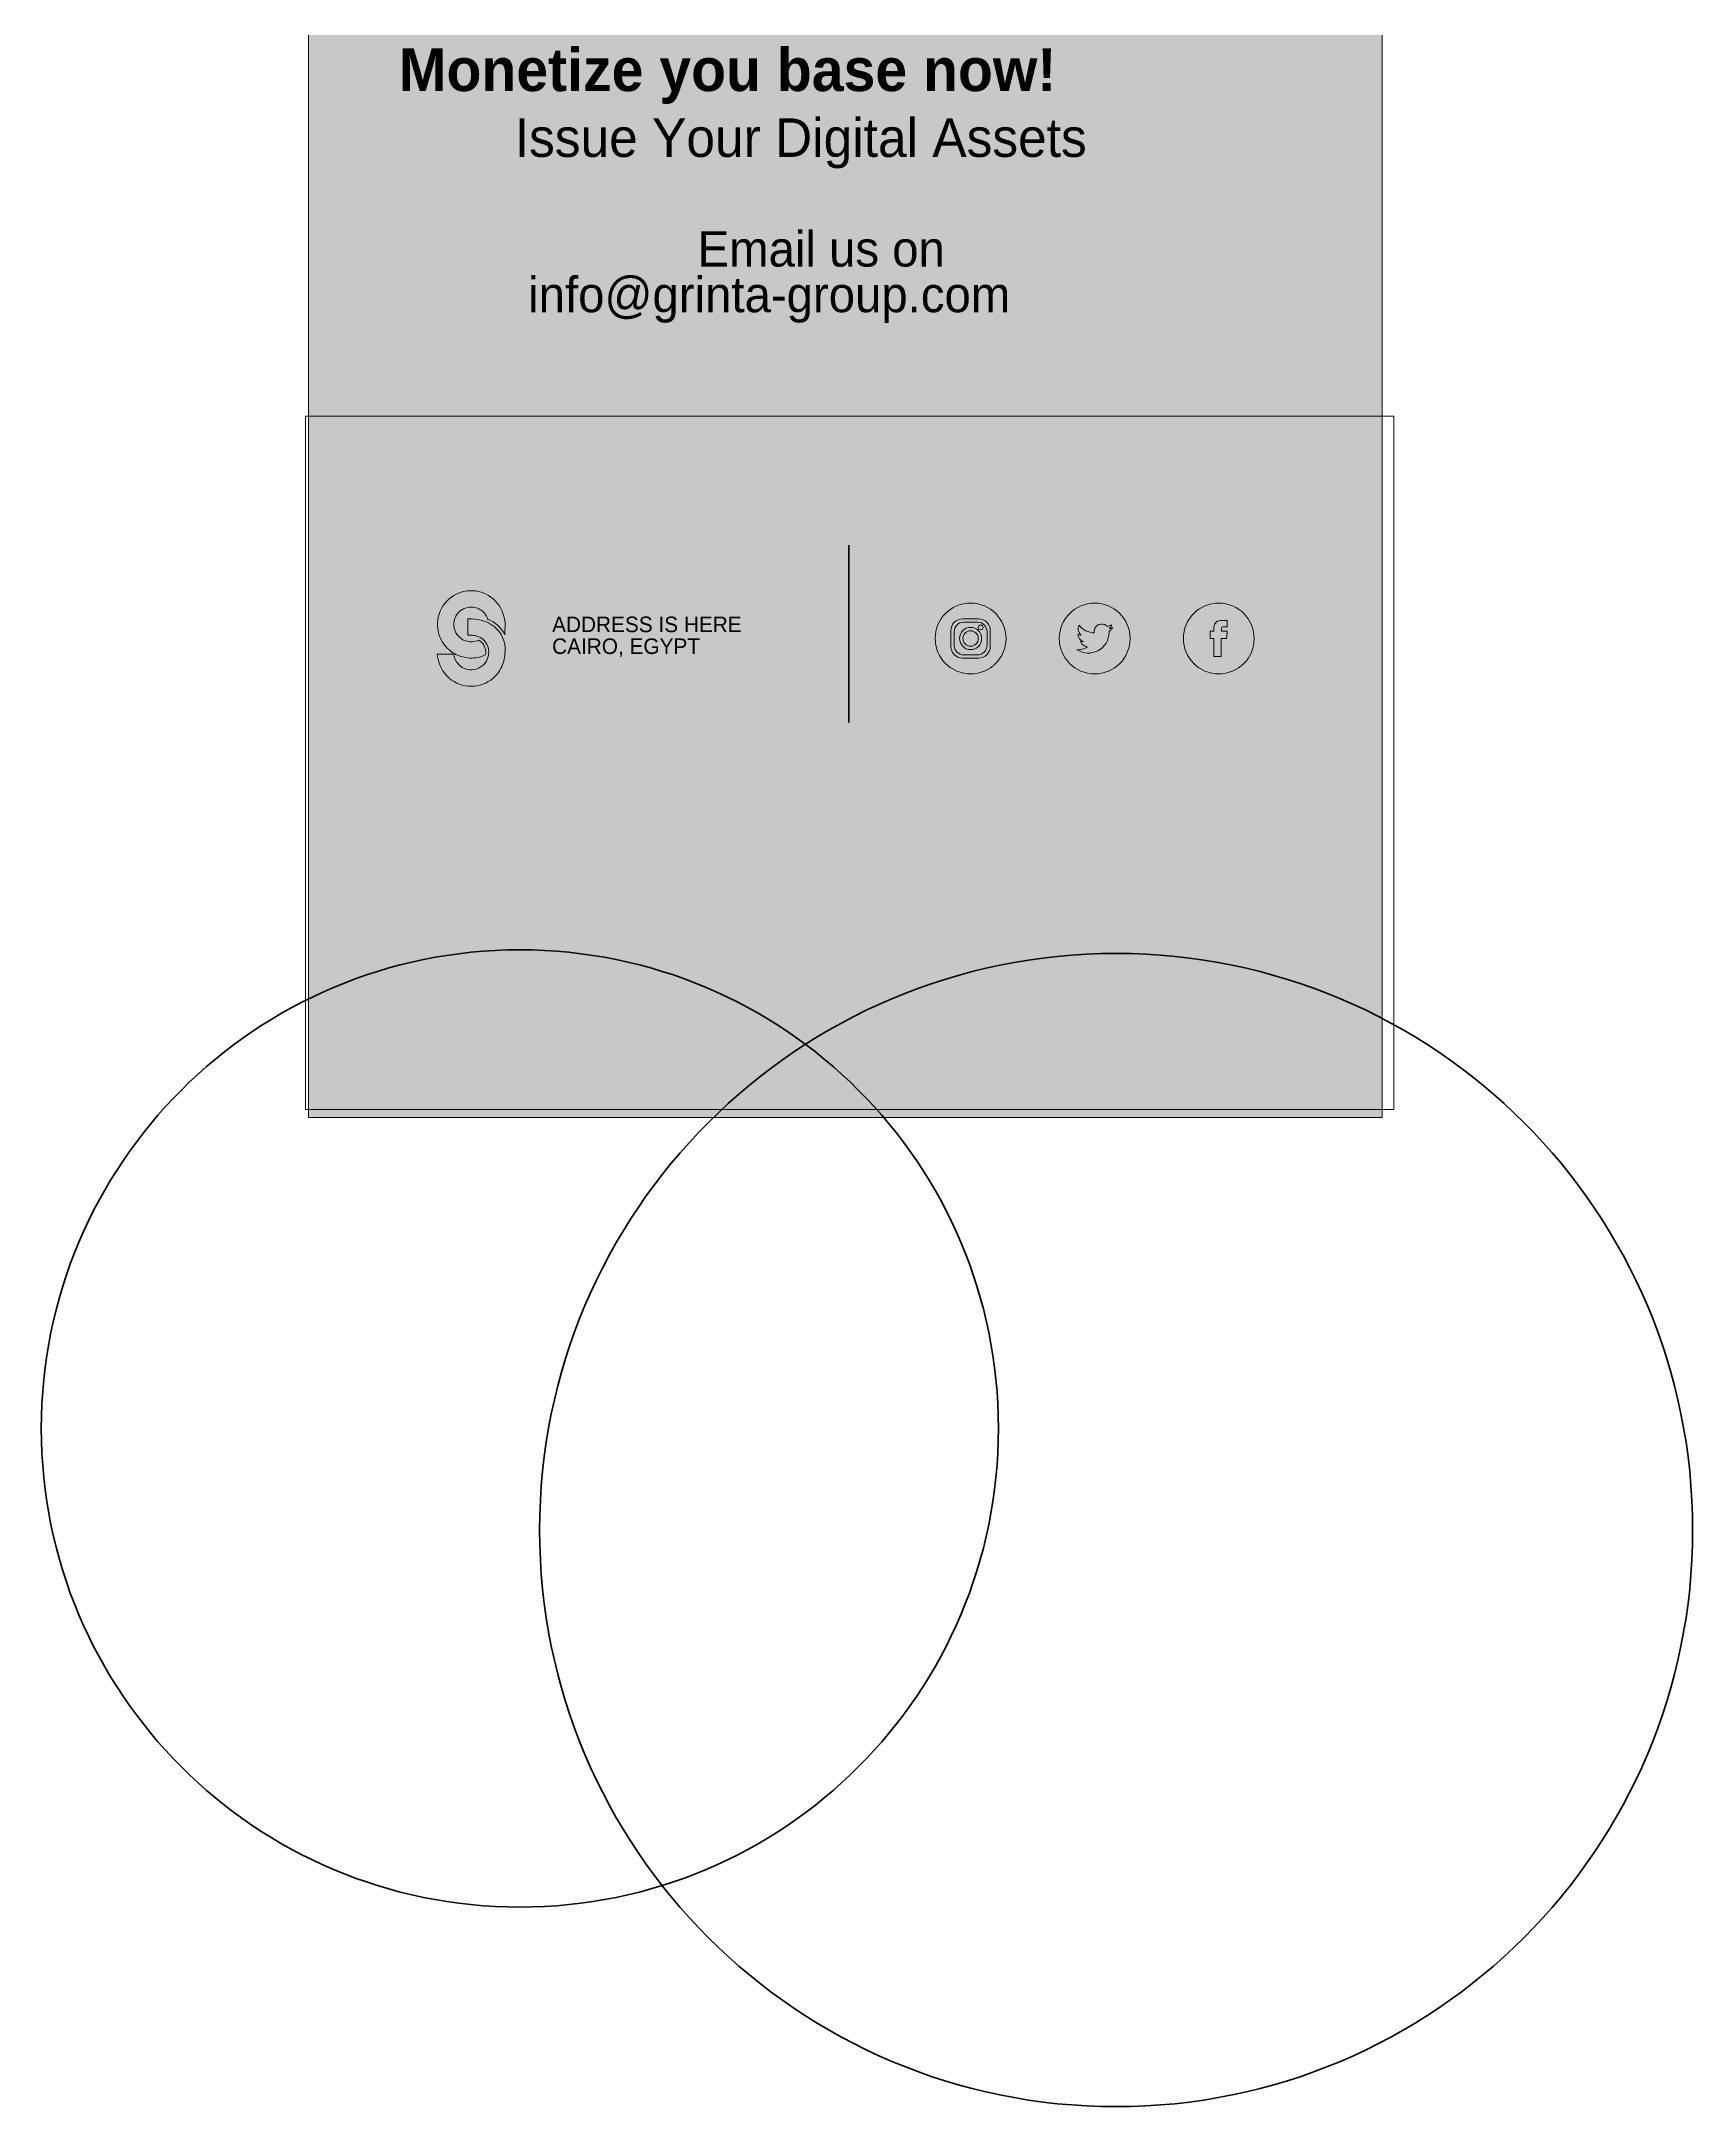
# Model space of a CAD drawing. Extents: x -559 to 4344, y -9538 to 2420.
# Drawn here: x -477 to 2473, y -9538 to -5848 of the extents above; entities that cross this region are included whole.
import ezdxf

# ---------------------------------------------------------------- set-up
doc = ezdxf.new("R2010")
doc.units = 0
doc.header["$MEASUREMENT"] = 0
doc.layers.add('Layer 1', color=7, linetype='Continuous', lineweight=0)

# ---------------------------------------------------------------- blocks, each defined once
blk = doc.blocks.new('Block_23')
at = {"layer": 'Layer 1', "color": 190, "lineweight": 211, "true_color": 0x7132ff}
blk.add_circle((377.7, -8326.6), 855.2, dxfattribs=at)
at = {"layer": 'Layer 1', "color": 40, "lineweight": 211, "true_color": 0xffc600}
blk.add_circle((1443.2, -8508.1), 1030.2, dxfattribs=at)
blk = doc.blocks.new('Block_22')
at = {"layer": 'Layer 1'}
blk.add_lwpolyline([(-5.1, -6518), (1939.7, -6518), (1939.7, -7756.4), (-5.1, -7756.4)], close=True, dxfattribs=at)
blk.add_blockref('Block_23', (0, 0), dxfattribs=at)
blk = doc.blocks.new('Block_38')
at = {"layer": 'Layer 1'}
for points, knots in [([(237.3, -6917.8), (239.5, -6922.1), (242.3, -6926), (245.4, -6929.6), (246.7, -6931.1), (248, -6932.4), (249.5, -6933.8), (250, -6934.3), (250.6, -6934.8), (251.2, -6935.4), (254.5, -6938.2), (258.1, -6940.7), (261.9, -6942.8), (263.8, -6943.8), (265.7, -6944.8), (267.7, -6945.6), (274.3, -6948.3), (281.4, -6949.9), (288.7, -6950.1), (289.3, -6950.2), (290, -6950.2), (290.7, -6950.2), (291.4, -6950.2), (292, -6950.2), (292.7, -6950.1), (300.9, -6949.9), (309, -6947.9), (316.3, -6944.4), (316.6, -6942.8), (316.8, -6941.2), (316.8, -6939.6), (316.8, -6930.3), (311.7, -6922.2), (304.2, -6918), (304.2, -6917.9), (304.2, -6917.9), (304.2, -6917.9), (300.6, -6919.6), (296.7, -6920.7), (292.7, -6920.9), (292, -6921), (291.4, -6921), (290.7, -6921), (290, -6921), (289.3, -6921), (288.7, -6920.9), (285.1, -6920.7), (281.7, -6919.9), (278.6, -6918.5), (276.8, -6917.8), (275, -6916.8), (273.4, -6915.7), (271.5, -6914.4), (269.7, -6912.9), (268, -6911.1), (264.5, -6907.4), (262, -6902.8), (260.7, -6898), (260.7, -6897.9), (260.6, -6897.8), (260.6, -6897.7), (260.6, -6897.7), (260.6, -6897.6), (260.6, -6897.6), (260, -6895.1), (259.6, -6892.5), (259.6, -6890), (259.6, -6887.5), (259.9, -6885.1), (260.5, -6882.7), (260.6, -6882.4), (260.7, -6882.1), (260.7, -6881.9), (260.8, -6881.6), (260.9, -6881.3), (261, -6881), (261.2, -6880.4), (261.4, -6879.8), (261.6, -6879.2), (261.7, -6879), (261.7, -6878.9), (261.8, -6878.7), (262, -6878), (262.4, -6877.3), (262.7, -6876.6), (262.7, -6876.5), (262.8, -6876.4), (262.8, -6876.3), (263.1, -6875.7), (263.4, -6875.1), (263.8, -6874.5), (263.8, -6874.5), (263.9, -6874.4), (263.9, -6874.3), (264.3, -6873.7), (264.6, -6873.1), (265, -6872.6), (265, -6872.5), (265.1, -6872.5), (265.1, -6872.4), (265.5, -6871.8), (265.9, -6871.2), (266.4, -6870.7), (266.4, -6870.7), (266.4, -6870.6), (266.4, -6870.6), (272.2, -6863.4), (281, -6859), (290.7, -6859), (300.4, -6859), (309.2, -6863.4), (314.9, -6870.6), (315, -6870.6), (315, -6870.6), (315, -6870.7), (315.4, -6871.2), (315.9, -6871.8), (316.3, -6872.4), (316.3, -6872.4), (316.3, -6872.5), (316.4, -6872.6), (316.8, -6873.1), (317.1, -6873.7), (317.5, -6874.3), (317.5, -6874.4), (317.6, -6874.4), (317.6, -6874.5), (317.9, -6875.1), (318.3, -6875.7), (318.6, -6876.3), (318.6, -6876.4), (318.6, -6876.5), (318.7, -6876.6), (319, -6877.3), (319.3, -6878), (319.6, -6878.7), (319.7, -6878.9), (319.7, -6879), (319.8, -6879.2), (320, -6879.7), (320.1, -6880.2), (320.3, -6880.7), (333.9, -6885.5), (344.9, -6895.7), (350.8, -6908.7), (350.8, -6908.7), (351.2, -6887.1), (351.2, -6887.1), (351.2, -6887.1), (351.2, -6887.1), (351.2, -6887.1), (351.2, -6887.1), (351.2, -6887), (351.2, -6887), (351.2, -6887), (351.2, -6887), (351.2, -6887), (351.2, -6887), (350.1, -6880.3), (350.1, -6880.3), (347.9, -6866.4), (340.7, -6853.6), (329.9, -6844.3), (319.8, -6835.6), (307.1, -6830.5), (293.8, -6829.8), (293.8, -6829.8), (293.8, -6829.9), (293.8, -6829.9), (292.8, -6829.8), (291.7, -6829.8), (290.7, -6829.8), (289.7, -6829.8), (288.6, -6829.8), (287.6, -6829.9), (287.6, -6829.9), (287.6, -6829.8), (287.6, -6829.8), (274.3, -6830.5), (261.6, -6835.6), (251.5, -6844.3), (240.7, -6853.6), (233.5, -6866.4), (231.2, -6880.3), (230.7, -6883.5), (230.5, -6886.8), (230.5, -6890), (230.5, -6890), (230.5, -6890), (230.5, -6890), (230.5, -6899.6), (232.8, -6909.2), (237.3, -6917.8)], [0, 0, 0, 0, 1, 1, 1, 2, 2, 2, 3, 3, 3, 4, 4, 4, 5, 5, 5, 6, 6, 6, 7, 7, 7, 8, 8, 8, 9, 9, 9, 10, 10, 10, 11, 11, 11, 12, 12, 12, 13, 13, 13, 14, 14, 14, 15, 15, 15, 16, 16, 16, 17, 17, 17, 18, 18, 18, 19, 19, 19, 20, 20, 20, 21, 21, 21, 22, 22, 22, 23, 23, 23, 24, 24, 24, 25, 25, 25, 26, 26, 26, 27, 27, 27, 28, 28, 28, 29, 29, 29, 30, 30, 30, 31, 31, 31, 32, 32, 32, 33, 33, 33, 34, 34, 34, 35, 35, 35, 36, 36, 36, 37, 37, 37, 38, 38, 38, 39, 39, 39, 40, 40, 40, 41, 41, 41, 42, 42, 42, 43, 43, 43, 44, 44, 44, 45, 45, 45, 46, 46, 46, 47, 47, 47, 48, 48, 48, 49, 49, 49, 50, 50, 50, 51, 51, 51, 52, 52, 52, 53, 53, 53, 54, 54, 54, 55, 55, 55, 56, 56, 56, 57, 57, 57, 58, 58, 58, 59, 59, 59, 60, 60, 60, 61, 61, 61, 62, 62, 62, 63, 63, 63, 64, 64, 64, 64]), ([(321.9, -6887.4), (318.2, -6885.6), (314.1, -6884.1), (309.9, -6883.2), (304.4, -6881.3), (298.6, -6880.2), (292.7, -6880), (292.7, -6880), (292.7, -6880.1), (292.7, -6880.1), (292, -6880.1), (291.4, -6880), (290.7, -6880), (290.7, -6880), (286.6, -6880), (286.6, -6880), (286.6, -6880), (284.9, -6880), (284.9, -6880), (284.9, -6880), (284.9, -6880.6), (284.9, -6880.6), (284.9, -6880.6), (284.9, -6883.6), (284.9, -6883.6), (284.9, -6883.6), (284.9, -6909.2), (284.9, -6909.2), (284.9, -6909.2), (290.7, -6909.2), (290.7, -6909.2), (291.4, -6909.2), (292, -6909.2), (292.7, -6909.3), (292.7, -6909.3), (292.7, -6909.4), (292.7, -6909.4), (294.1, -6909.4), (295.5, -6909.6), (296.8, -6909.8), (297, -6909.8), (297.2, -6909.9), (297.4, -6909.9), (311.4, -6912.5), (322.1, -6924.8), (322.1, -6939.6), (322.1, -6943.8), (321.2, -6947.7), (319.7, -6951.4), (319.6, -6951.6), (319.5, -6951.9), (319.4, -6952.1), (314.9, -6963), (304.6, -6970.4), (292.7, -6971.2), (292, -6971.2), (291.4, -6971.3), (290.7, -6971.3), (290, -6971.3), (289.3, -6971.2), (288.7, -6971.2), (275.2, -6970.3), (263.8, -6960.9), (260.5, -6947.6), (260.5, -6947.6), (259.5, -6943.2), (259.5, -6943.2), (259.5, -6943.2), (250.8, -6943.2), (250.8, -6943.2), (250.8, -6943.2), (245.8, -6943.2), (245.8, -6943.2), (245.8, -6943.2), (230.2, -6943.2), (230.2, -6943.2), (230.2, -6943.2), (230.2, -6943.2), (230.2, -6943.2), (230.2, -6943.2), (230.2, -6943.2), (230.2, -6943.2), (230.2, -6943.2), (231.3, -6950), (231.3, -6950), (233.5, -6963.9), (240.7, -6976.7), (251.5, -6986), (262.4, -6995.3), (276.3, -7000.5), (290.7, -7000.5), (305.1, -7000.5), (319, -6995.3), (329.9, -6986), (338.7, -6978.4), (345, -6968.6), (348.3, -6957.6), (349.1, -6955.1), (349.7, -6952.6), (350.1, -6950), (350.5, -6947.6), (350.7, -6945.2), (350.9, -6942.8), (351.2, -6940.3), (351.4, -6937.7), (351.4, -6935), (351.4, -6931.7), (351.1, -6928.5), (350.6, -6925.4), (347.5, -6908.7), (336.7, -6894.8), (321.9, -6887.4)], [0, 0, 0, 0, 1, 1, 1, 2, 2, 2, 3, 3, 3, 4, 4, 4, 5, 5, 5, 6, 6, 6, 7, 7, 7, 8, 8, 8, 9, 9, 9, 10, 10, 10, 11, 11, 11, 12, 12, 12, 13, 13, 13, 14, 14, 14, 15, 15, 15, 16, 16, 16, 17, 17, 17, 18, 18, 18, 19, 19, 19, 20, 20, 20, 21, 21, 21, 22, 22, 22, 23, 23, 23, 24, 24, 24, 25, 25, 25, 26, 26, 26, 27, 27, 27, 28, 28, 28, 29, 29, 29, 30, 30, 30, 31, 31, 31, 32, 32, 32, 33, 33, 33, 34, 34, 34, 35, 35, 35, 36, 36, 36, 37, 37, 37, 37])]:
    blk.add_open_spline(points, degree=3, knots=knots, dxfattribs=at)
blk = doc.blocks.new('Block_40')
at = {"layer": 'Layer 1'}
for points, knots in [([(1183.3, -6978.4), (1148.2, -6978.3), (1119.8, -6950.1), (1119.8, -6915.1), (1119.9, -6880), (1148.3, -6851.8), (1183.5, -6851.9), (1218.2, -6852), (1246.4, -6880.4), (1246.4, -6915.3), (1246.3, -6950.1), (1218, -6978.4), (1183.3, -6978.4)], [0, 0, 0, 0, 1, 1, 1, 2, 2, 2, 3, 3, 3, 4, 4, 4, 4]), ([(1404.9, -6978.4), (1369.8, -6978.4), (1341.6, -6950), (1341.6, -6914.8), (1341.6, -6880.1), (1370, -6851.9), (1404.9, -6851.9), (1439.8, -6851.9), (1468.1, -6880.2), (1468.1, -6915), (1468.1, -6950.1), (1439.9, -6978.4), (1404.9, -6978.4)], [0, 0, 0, 0, 1, 1, 1, 2, 2, 2, 3, 3, 3, 4, 4, 4, 4]), ([(1626.4, -6978.4), (1591.7, -6978.4), (1563.2, -6949.9), (1563.3, -6915.1), (1563.3, -6880.2), (1591.7, -6851.9), (1626.6, -6851.9), (1661.7, -6851.9), (1689.9, -6880.3), (1689.8, -6915.4), (1689.8, -6950.2), (1661.4, -6978.4), (1626.4, -6978.4)], [0, 0, 0, 0, 1, 1, 1, 2, 2, 2, 3, 3, 3, 4, 4, 4, 4]), ([(1218.3, -6915.2), (1218.3, -6910.6), (1218.3, -6906), (1218.3, -6901.4), (1218.3, -6889.1), (1209.2, -6880), (1196.9, -6880), (1187.8, -6880), (1178.6, -6880), (1169.5, -6880), (1157, -6880), (1148, -6889), (1148, -6901.4), (1148, -6910.7), (1148, -6920), (1148, -6929.2), (1148, -6930.7), (1148.1, -6932.1), (1148.4, -6933.5), (1150.3, -6943.1), (1158.7, -6950.1), (1168.6, -6950.3), (1178, -6950.4), (1187.4, -6950.3), (1196.9, -6950.3), (1209.1, -6950.3), (1218.3, -6941.1), (1218.3, -6928.9), (1218.3, -6924.3), (1218.3, -6919.7), (1218.3, -6915.2)], [0, 0, 0, 0, 1, 1, 1, 2, 2, 2, 3, 3, 3, 4, 4, 4, 5, 5, 5, 6, 6, 6, 7, 7, 7, 8, 8, 8, 9, 9, 9, 10, 10, 10, 10]), ([(1212.5, -6915.2), (1212.5, -6919.1), (1212.5, -6923.1), (1212.5, -6927), (1212.4, -6936.9), (1204.9, -6944.5), (1195, -6944.5), (1187, -6944.5), (1179, -6944.5), (1171, -6944.5), (1161.4, -6944.4), (1153.8, -6936.8), (1153.8, -6927.2), (1153.7, -6919.2), (1153.7, -6911.1), (1153.8, -6903.1), (1153.8, -6893.7), (1161, -6886.1), (1170.3, -6885.9), (1178.8, -6885.6), (1187.4, -6885.6), (1195.9, -6885.9), (1205.3, -6886.1), (1212.4, -6893.7), (1212.5, -6903.1), (1212.5, -6907.1), (1212.5, -6911.2), (1212.5, -6915.2), (1212.5, -6915.2), (1212.5, -6915.2), (1212.5, -6915.2)], [0, 0, 0, 0, 1, 1, 1, 2, 2, 2, 3, 3, 3, 4, 4, 4, 5, 5, 5, 6, 6, 6, 7, 7, 7, 8, 8, 8, 9, 9, 9, 10, 10, 10, 10]), ([(1202.9, -6915.2), (1203, -6904.2), (1194.2, -6895.4), (1183.2, -6895.3), (1172.3, -6895.3), (1163.3, -6904.1), (1163.3, -6914.9), (1163.2, -6926), (1172.1, -6935), (1183, -6935), (1194, -6935), (1202.9, -6926.2), (1202.9, -6915.2)], [0, 0, 0, 0, 1, 1, 1, 2, 2, 2, 3, 3, 3, 4, 4, 4, 4]), ([(1201, -6899.6), (1203.4, -6899.7), (1205.4, -6897.8), (1205.5, -6895.4), (1205.5, -6893.1), (1203.5, -6891), (1201.2, -6891), (1198.8, -6890.9), (1196.8, -6892.9), (1196.7, -6895.3), (1196.7, -6897.7), (1198.5, -6899.6), (1201, -6899.6)], [0, 0, 0, 0, 1, 1, 1, 2, 2, 2, 3, 3, 3, 4, 4, 4, 4]), ([(1430.5, -6897.4), (1432.7, -6895.4), (1434.5, -6893.3), (1435.3, -6890.5), (1433, -6891.4), (1430.8, -6892.2), (1428.5, -6893), (1427.6, -6893.4), (1426.8, -6893.2), (1426, -6892.4), (1422, -6889.1), (1417.3, -6888.3), (1412.5, -6890.1), (1407.7, -6892), (1404.7, -6895.6), (1404.1, -6900.8), (1403.9, -6902.2), (1404.1, -6903.7), (1404.1, -6905.2), (1393.2, -6904.5), (1384.2, -6899.9), (1376.9, -6891.6), (1373.8, -6898.2), (1375, -6903.8), (1380.1, -6908.6), (1380.1, -6908.7), (1380, -6908.8), (1379.9, -6909), (1378.3, -6908.5), (1376.8, -6908.1), (1375, -6907.7), (1375.4, -6914.2), (1378.9, -6918.2), (1384.8, -6920.7), (1383.2, -6920.7), (1381.6, -6920.7), (1379.8, -6920.7), (1380.6, -6923.4), (1382.1, -6925.6), (1384.4, -6927), (1386.6, -6928.3), (1389, -6929.2), (1391.3, -6930.3), (1388.9, -6932), (1386, -6933.6), (1382.7, -6934.3), (1379.5, -6934.9), (1376.3, -6935.2), (1373, -6935.6), (1385.3, -6942.3), (1397.9, -6943.3), (1410.3, -6936.9), (1423.7, -6930.1), (1430.2, -6918.5), (1430.7, -6903.6), (1430.7, -6902.6), (1431, -6902), (1431.8, -6901.3), (1433.6, -6899.7), (1435.3, -6897.8), (1437.1, -6896), (1436.9, -6895.9), (1436.8, -6895.8), (1436.7, -6895.7), (1434.7, -6896.3), (1432.6, -6896.8), (1430.5, -6897.4)], [0, 0, 0, 0, 1, 1, 1, 2, 2, 2, 3, 3, 3, 4, 4, 4, 5, 5, 5, 6, 6, 6, 7, 7, 7, 8, 8, 8, 9, 9, 9, 10, 10, 10, 11, 11, 11, 12, 12, 12, 13, 13, 13, 14, 14, 14, 15, 15, 15, 16, 16, 16, 17, 17, 17, 18, 18, 18, 19, 19, 19, 20, 20, 20, 21, 21, 21, 22, 22, 22, 22]), ([(1641.5, -6882.9), (1637.2, -6882.9), (1633.1, -6882.7), (1629, -6883), (1625.6, -6883.2), (1622.7, -6884.7), (1620.5, -6887.5), (1618.5, -6890.3), (1617.8, -6893.5), (1617.8, -6896.9), (1617.8, -6898.5), (1617.8, -6900.2), (1617.8, -6902.1), (1615.6, -6902.1), (1613.6, -6902.1), (1611.5, -6902.1), (1611.5, -6906.6), (1611.5, -6910.8), (1611.5, -6915.2), (1613.6, -6915.2), (1615.7, -6915.2), (1618, -6915.2), (1618, -6926), (1618, -6936.7), (1618, -6947.3), (1622.4, -6947.3), (1626.6, -6947.3), (1631, -6947.3), (1631, -6936.6), (1631, -6926), (1631, -6915.2), (1634.2, -6915.2), (1637.3, -6915.2), (1640.5, -6915.2), (1640.9, -6910.8), (1641.3, -6906.6), (1641.7, -6902.1), (1638.2, -6902.1), (1634.9, -6902.1), (1631.5, -6902.1), (1631.5, -6900.4), (1631.5, -6899), (1631.5, -6897.5), (1631.5, -6894.8), (1632.3, -6894), (1635, -6894), (1637.1, -6894), (1639.3, -6894), (1641.5, -6894), (1641.5, -6890.2), (1641.5, -6886.6), (1641.5, -6882.9)], [0, 0, 0, 0, 1, 1, 1, 2, 2, 2, 3, 3, 3, 4, 4, 4, 5, 5, 5, 6, 6, 6, 7, 7, 7, 8, 8, 8, 9, 9, 9, 10, 10, 10, 11, 11, 11, 12, 12, 12, 13, 13, 13, 14, 14, 14, 15, 15, 15, 16, 16, 16, 17, 17, 17, 17]), ([(1183.1, -6901.4), (1190.8, -6901.4), (1196.9, -6907.5), (1196.9, -6915.2), (1196.8, -6922.8), (1190.7, -6928.9), (1183.2, -6928.9), (1175.5, -6928.9), (1169.3, -6922.7), (1169.4, -6915), (1169.4, -6907.5), (1175.5, -6901.4), (1183.1, -6901.4)], [0, 0, 0, 0, 1, 1, 1, 2, 2, 2, 3, 3, 3, 4, 4, 4, 4])]:
    blk.add_open_spline(points, degree=3, knots=knots, dxfattribs=at)
blk = doc.blocks.new('Block_39')
at = {"layer": 'Layer 1'}
blk.add_blockref('Block_40', (0, 0), dxfattribs=at)
blk = doc.blocks.new('Block_37')
at = {"layer": 'Layer 1', "color": 7, "lineweight": 60, "true_color": 0xffffff}
blk.add_line((965.3, -6748.6), (965.3, -7065), dxfattribs=at)
at = {"layer": 'Layer 1'}
for name in ['Block_38', 'Block_39']:
    blk.add_blockref(name, (0, 0), dxfattribs=at)
at = {"layer": 'Layer 1', "char_height": 0.2, "attachment_point": 7}
for s, insert in [('\\C7;\\c16777215;\\FMontserrat Regular|b0|i0|c1;\\H27.795498;\\W1.000000;ADDRESS IS HERE', (435.3, -6904.2)), ('\\C7;\\c16777215;\\FMontserrat Regular|b0|i0|c1;\\H27.795498;\\W1.000000;CAIRO, EGYPT', (435.3, -6948))]:
    blk.add_mtext(s, dxfattribs=dict(at, insert=insert))

msp = doc.modelspace()

# ---------------------------------------------------------------- hatches: boundary and pattern name
at = {"layer": 'Layer 1', "true_color": 0x0f133d, "transparency": 33554687}
h = msp.add_hatch(color=168, dxfattribs=at)
h.dxf.hatch_style = 2
h.paths.add_polyline_path([(1918.7, -7771.1), (0, -7771.1), (0, -2150.8), (1918.7, -2150.8)])

# ---------------------------------------------------------------- linework, layer by layer
at = {"layer": 'Layer 1'}
msp.add_lwpolyline([(1918.7, -7771.1), (0, -7771.1), (0, -2150.8), (1918.7, -2150.8)], close=True, dxfattribs=at)

# ---------------------------------------------------------------- block references
for name in ['Block_22', 'Block_37']:
    msp.add_blockref(name, (0, 0), dxfattribs=at)

# ---------------------------------------------------------------- texts
at = {"layer": 'Layer 1', "char_height": 0.2, "attachment_point": 7}
for s, insert in [('\\C230;\\c7995647;\\FMontserrat ExtraBold|b1|i0|c1;\\H76.394146;\\W1.000000;Monetize you base now!', (161.5, -5960.1)), ('\\C230;\\c7995647;\\FMontserrat Regular|b0|i0|c1;\\H68.759709;\\W1.000000;Issue Your Digital Assets', (368.6, -6075.4)), ('\\C120;\\c12118273;\\FMontserrat Black|b0|i0|c1;\\H63.239700;\\W1.000000;Email us on', (695.3, -6251.5)), ('\\C120;\\c12118273;\\FMontserrat Black|b0|i0|c1;\\H63.239700;\\W1.000000;info@grinta-group.com ', (392.5, -6351.2))]:
    msp.add_mtext(s, dxfattribs=dict(at, insert=insert))

doc.saveas('drawing.dxf')
